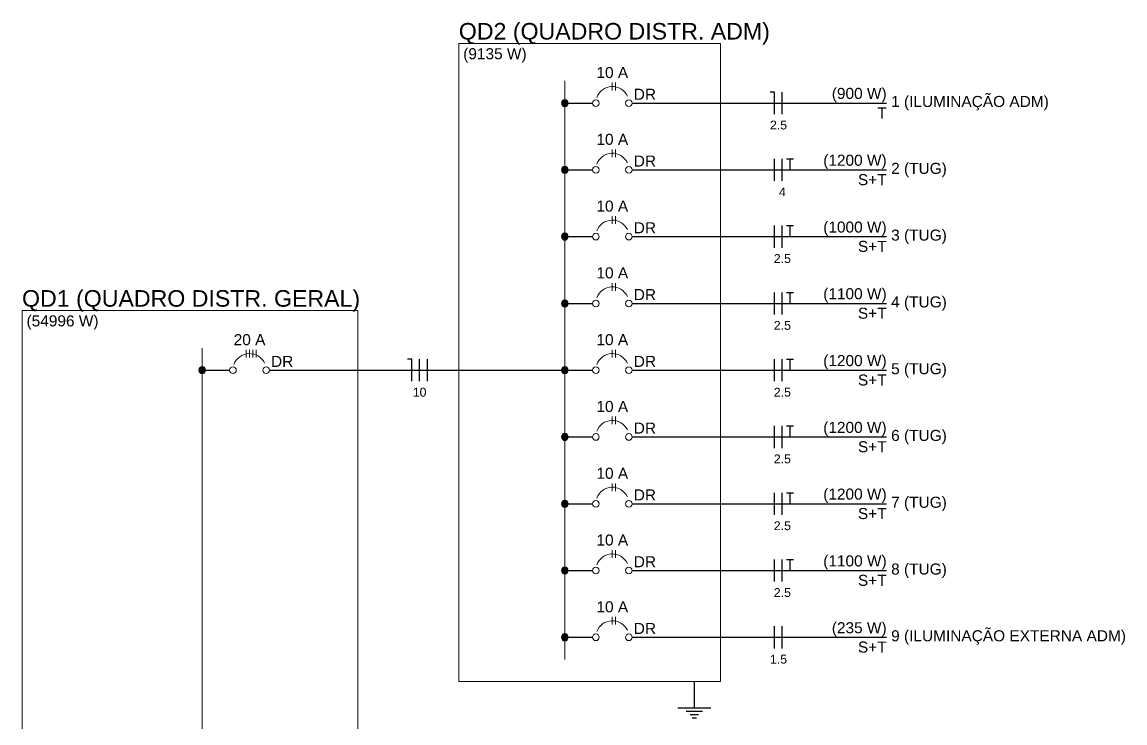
# Model space of a CAD drawing. Header units: millimetres. Extents: x -395 to 1008, y 9 to 692.
# Drawn here: x 107.86 to 118.44, y 95.75 to 102.47 of the extents above; entities that cross this region are included whole.
import ezdxf

# ---------------------------------------------------------------- set-up
doc = ezdxf.new("R2010")
doc.units = ezdxf.units.MM
doc.header["$LTSCALE"] = 0.1
doc.header["$MEASUREMENT"] = 0
for name, color, linetype, lineweight in [('.10', 200, 'Continuous', 5), ('.30', 50, 'Continuous', 5), ('.40 Interno parede', 27, 'Continuous', 5)]:
    doc.layers.add(name, color=color, linetype=linetype, lineweight=lineweight)
doc.layers.add('DI-Linhas_do_diagrama', color=9, linetype='Continuous')
doc.layers.add('DI-Textos_do_diagrama', color=7, linetype='Continuous')
doc.styles.add('Arial', font='arial.ttf')

msp = doc.modelspace()

# ---------------------------------------------------------------- hatches: boundary and pattern name
at = {"layer": 'DI-Linhas_do_diagrama', "linetype": 'Continuous'}
for points in [[(113.097, 101.692), (113.097, 101.695), (113.096, 101.698), (113.096, 101.701), (113.095, 101.703), (113.094, 101.706), (113.093, 101.708), (113.091, 101.711), (113.09, 101.713), (113.088, 101.715), (113.086, 101.717), (113.083, 101.718), (113.081, 101.72), (113.079, 101.721), (113.076, 101.722), (113.073, 101.723), (113.071, 101.724), (113.068, 101.724), (113.065, 101.724), (113.062, 101.724), (113.06, 101.724), (113.057, 101.723), (113.054, 101.722), (113.052, 101.721), (113.049, 101.72), (113.047, 101.718), (113.045, 101.717), (113.043, 101.715), (113.041, 101.713), (113.039, 101.711), (113.038, 101.708), (113.036, 101.706), (113.035, 101.703), (113.035, 101.701), (113.034, 101.698), (113.034, 101.695), (113.033, 101.692), (113.065, 101.692)], [(113.033, 101.692), (113.034, 101.69), (113.034, 101.687), (113.035, 101.684), (113.035, 101.682), (113.036, 101.679), (113.038, 101.677), (113.039, 101.674), (113.041, 101.672), (113.043, 101.67), (113.045, 101.668), (113.047, 101.666), (113.049, 101.665), (113.052, 101.664), (113.054, 101.663), (113.057, 101.662), (113.06, 101.661), (113.062, 101.661), (113.065, 101.661), (113.068, 101.661), (113.071, 101.661), (113.073, 101.662), (113.076, 101.663), (113.079, 101.664), (113.081, 101.665), (113.083, 101.666), (113.086, 101.668), (113.088, 101.67), (113.09, 101.672), (113.091, 101.674), (113.093, 101.677), (113.094, 101.679), (113.095, 101.682), (113.096, 101.684), (113.096, 101.687), (113.097, 101.69), (113.097, 101.692), (113.065, 101.692)], [(113.097, 101.052), (113.097, 101.055), (113.096, 101.057), (113.096, 101.06), (113.095, 101.063), (113.094, 101.065), (113.093, 101.068), (113.091, 101.07), (113.09, 101.072), (113.088, 101.074), (113.086, 101.076), (113.083, 101.078), (113.081, 101.079), (113.079, 101.081), (113.076, 101.082), (113.073, 101.082), (113.071, 101.083), (113.068, 101.083), (113.065, 101.084), (113.062, 101.083), (113.06, 101.083), (113.057, 101.082), (113.054, 101.082), (113.052, 101.081), (113.049, 101.079), (113.047, 101.078), (113.045, 101.076), (113.043, 101.074), (113.041, 101.072), (113.039, 101.07), (113.038, 101.068), (113.036, 101.065), (113.035, 101.063), (113.035, 101.06), (113.034, 101.057), (113.034, 101.055), (113.033, 101.052), (113.065, 101.052)], [(113.033, 101.052), (113.034, 101.049), (113.034, 101.046), (113.035, 101.044), (113.035, 101.041), (113.036, 101.038), (113.038, 101.036), (113.039, 101.034), (113.041, 101.031), (113.043, 101.029), (113.045, 101.027), (113.047, 101.026), (113.049, 101.024), (113.052, 101.023), (113.054, 101.022), (113.057, 101.021), (113.06, 101.02), (113.062, 101.02), (113.065, 101.02), (113.068, 101.02), (113.071, 101.02), (113.073, 101.021), (113.076, 101.022), (113.079, 101.023), (113.081, 101.024), (113.083, 101.026), (113.086, 101.027), (113.088, 101.029), (113.09, 101.031), (113.091, 101.034), (113.093, 101.036), (113.094, 101.038), (113.095, 101.041), (113.096, 101.044), (113.096, 101.046), (113.097, 101.049), (113.097, 101.052), (113.065, 101.052)], [(113.097, 100.411), (113.097, 100.414), (113.096, 100.417), (113.096, 100.419), (113.095, 100.422), (113.094, 100.424), (113.093, 100.427), (113.091, 100.429), (113.09, 100.431), (113.088, 100.434), (113.086, 100.435), (113.083, 100.437), (113.081, 100.439), (113.079, 100.44), (113.076, 100.441), (113.073, 100.442), (113.071, 100.442), (113.068, 100.443), (113.065, 100.443), (113.062, 100.443), (113.06, 100.442), (113.057, 100.442), (113.054, 100.441), (113.052, 100.44), (113.049, 100.439), (113.047, 100.437), (113.045, 100.435), (113.043, 100.434), (113.041, 100.431), (113.039, 100.429), (113.038, 100.427), (113.036, 100.424), (113.035, 100.422), (113.035, 100.419), (113.034, 100.417), (113.034, 100.414), (113.033, 100.411), (113.065, 100.411)], [(113.033, 100.411), (113.034, 100.408), (113.034, 100.406), (113.035, 100.403), (113.035, 100.4), (113.036, 100.398), (113.038, 100.395), (113.039, 100.393), (113.041, 100.391), (113.043, 100.389), (113.045, 100.387), (113.047, 100.385), (113.049, 100.384), (113.052, 100.382), (113.054, 100.381), (113.057, 100.38), (113.06, 100.38), (113.062, 100.379), (113.065, 100.379), (113.068, 100.379), (113.071, 100.38), (113.073, 100.38), (113.076, 100.381), (113.079, 100.382), (113.081, 100.384), (113.083, 100.385), (113.086, 100.387), (113.088, 100.389), (113.09, 100.391), (113.091, 100.393), (113.093, 100.395), (113.094, 100.398), (113.095, 100.4), (113.096, 100.403), (113.096, 100.406), (113.097, 100.408), (113.097, 100.411), (113.065, 100.411)], [(113.097, 99.77), (113.097, 99.773), (113.096, 99.776), (113.096, 99.779), (113.095, 99.781), (113.094, 99.784), (113.093, 99.786), (113.091, 99.789), (113.09, 99.791), (113.088, 99.793), (113.086, 99.795), (113.083, 99.796), (113.081, 99.798), (113.079, 99.799), (113.076, 99.8), (113.073, 99.801), (113.071, 99.802), (113.068, 99.802), (113.065, 99.802), (113.062, 99.802), (113.06, 99.802), (113.057, 99.801), (113.054, 99.8), (113.052, 99.799), (113.049, 99.798), (113.047, 99.796), (113.045, 99.795), (113.043, 99.793), (113.041, 99.791), (113.039, 99.789), (113.038, 99.786), (113.036, 99.784), (113.035, 99.781), (113.035, 99.779), (113.034, 99.776), (113.034, 99.773), (113.033, 99.77), (113.065, 99.77)], [(113.033, 99.77), (113.034, 99.768), (113.034, 99.765), (113.035, 99.762), (113.035, 99.759), (113.036, 99.757), (113.038, 99.754), (113.039, 99.752), (113.041, 99.75), (113.043, 99.748), (113.045, 99.746), (113.047, 99.744), (113.049, 99.743), (113.052, 99.742), (113.054, 99.741), (113.057, 99.74), (113.06, 99.739), (113.062, 99.739), (113.065, 99.739), (113.068, 99.739), (113.071, 99.739), (113.073, 99.74), (113.076, 99.741), (113.079, 99.742), (113.081, 99.743), (113.083, 99.744), (113.086, 99.746), (113.088, 99.748), (113.09, 99.75), (113.091, 99.752), (113.093, 99.754), (113.094, 99.757), (113.095, 99.759), (113.096, 99.762), (113.096, 99.765), (113.097, 99.768), (113.097, 99.77), (113.065, 99.77)], [(109.618, 99.13), (109.618, 99.132), (109.618, 99.135), (109.617, 99.138), (109.616, 99.141), (109.615, 99.143), (109.614, 99.146), (109.612, 99.148), (109.611, 99.15), (109.609, 99.152), (109.607, 99.154), (109.605, 99.156), (109.602, 99.157), (109.6, 99.158), (109.597, 99.16), (109.595, 99.16), (109.592, 99.161), (109.589, 99.161), (109.586, 99.161), (109.584, 99.161), (109.581, 99.161), (109.578, 99.16), (109.575, 99.16), (109.573, 99.158), (109.57, 99.157), (109.568, 99.156), (109.566, 99.154), (109.564, 99.152), (109.562, 99.15), (109.56, 99.148), (109.559, 99.146), (109.558, 99.143), (109.557, 99.141), (109.556, 99.138), (109.555, 99.135), (109.555, 99.132), (109.555, 99.13), (109.586, 99.13)], [(109.555, 99.13), (109.555, 99.127), (109.555, 99.124), (109.556, 99.121), (109.557, 99.119), (109.558, 99.116), (109.559, 99.114), (109.56, 99.111), (109.562, 99.109), (109.564, 99.107), (109.566, 99.105), (109.568, 99.104), (109.57, 99.102), (109.573, 99.101), (109.575, 99.1), (109.578, 99.099), (109.581, 99.098), (109.584, 99.098), (109.586, 99.098), (109.589, 99.098), (109.592, 99.098), (109.595, 99.099), (109.597, 99.1), (109.6, 99.101), (109.602, 99.102), (109.605, 99.104), (109.607, 99.105), (109.609, 99.107), (109.611, 99.109), (109.612, 99.111), (109.614, 99.114), (109.615, 99.116), (109.616, 99.119), (109.617, 99.121), (109.618, 99.124), (109.618, 99.127), (109.618, 99.13), (109.586, 99.13)], [(113.097, 99.13), (113.097, 99.132), (113.096, 99.135), (113.096, 99.138), (113.095, 99.141), (113.094, 99.143), (113.093, 99.146), (113.091, 99.148), (113.09, 99.15), (113.088, 99.152), (113.086, 99.154), (113.083, 99.156), (113.081, 99.157), (113.079, 99.158), (113.076, 99.16), (113.073, 99.16), (113.071, 99.161), (113.068, 99.161), (113.065, 99.161), (113.062, 99.161), (113.06, 99.161), (113.057, 99.16), (113.054, 99.16), (113.052, 99.158), (113.049, 99.157), (113.047, 99.156), (113.045, 99.154), (113.043, 99.152), (113.041, 99.15), (113.039, 99.148), (113.038, 99.146), (113.036, 99.143), (113.035, 99.141), (113.035, 99.138), (113.034, 99.135), (113.034, 99.132), (113.033, 99.13), (113.065, 99.13)], [(113.033, 99.13), (113.034, 99.127), (113.034, 99.124), (113.035, 99.121), (113.035, 99.119), (113.036, 99.116), (113.038, 99.114), (113.039, 99.111), (113.041, 99.109), (113.043, 99.107), (113.045, 99.105), (113.047, 99.104), (113.049, 99.102), (113.052, 99.101), (113.054, 99.1), (113.057, 99.099), (113.06, 99.098), (113.062, 99.098), (113.065, 99.098), (113.068, 99.098), (113.071, 99.098), (113.073, 99.099), (113.076, 99.1), (113.079, 99.101), (113.081, 99.102), (113.083, 99.104), (113.086, 99.105), (113.088, 99.107), (113.09, 99.109), (113.091, 99.111), (113.093, 99.114), (113.094, 99.116), (113.095, 99.119), (113.096, 99.121), (113.096, 99.124), (113.097, 99.127), (113.097, 99.13), (113.065, 99.13)], [(113.097, 98.489), (113.097, 98.492), (113.096, 98.494), (113.096, 98.497), (113.095, 98.5), (113.094, 98.502), (113.093, 98.505), (113.091, 98.507), (113.09, 98.509), (113.088, 98.511), (113.086, 98.513), (113.083, 98.515), (113.081, 98.516), (113.079, 98.518), (113.076, 98.519), (113.073, 98.52), (113.071, 98.52), (113.068, 98.521), (113.065, 98.521), (113.062, 98.521), (113.06, 98.52), (113.057, 98.52), (113.054, 98.519), (113.052, 98.518), (113.049, 98.516), (113.047, 98.515), (113.045, 98.513), (113.043, 98.511), (113.041, 98.509), (113.039, 98.507), (113.038, 98.505), (113.036, 98.502), (113.035, 98.5), (113.035, 98.497), (113.034, 98.494), (113.034, 98.492), (113.033, 98.489), (113.065, 98.489)], [(113.033, 98.489), (113.034, 98.486), (113.034, 98.483), (113.035, 98.481), (113.035, 98.478), (113.036, 98.476), (113.038, 98.473), (113.039, 98.471), (113.041, 98.469), (113.043, 98.467), (113.045, 98.465), (113.047, 98.463), (113.049, 98.461), (113.052, 98.46), (113.054, 98.459), (113.057, 98.458), (113.06, 98.458), (113.062, 98.457), (113.065, 98.457), (113.068, 98.457), (113.071, 98.458), (113.073, 98.458), (113.076, 98.459), (113.079, 98.46), (113.081, 98.461), (113.083, 98.463), (113.086, 98.465), (113.088, 98.467), (113.09, 98.469), (113.091, 98.471), (113.093, 98.473), (113.094, 98.476), (113.095, 98.478), (113.096, 98.481), (113.096, 98.483), (113.097, 98.486), (113.097, 98.489), (113.065, 98.489)], [(113.097, 97.848), (113.097, 97.851), (113.096, 97.854), (113.096, 97.856), (113.095, 97.859), (113.094, 97.862), (113.093, 97.864), (113.091, 97.866), (113.09, 97.869), (113.088, 97.871), (113.086, 97.873), (113.083, 97.874), (113.081, 97.876), (113.079, 97.877), (113.076, 97.878), (113.073, 97.879), (113.071, 97.88), (113.068, 97.88), (113.065, 97.88), (113.062, 97.88), (113.06, 97.88), (113.057, 97.879), (113.054, 97.878), (113.052, 97.877), (113.049, 97.876), (113.047, 97.874), (113.045, 97.873), (113.043, 97.871), (113.041, 97.869), (113.039, 97.866), (113.038, 97.864), (113.036, 97.862), (113.035, 97.859), (113.035, 97.856), (113.034, 97.854), (113.034, 97.851), (113.033, 97.848), (113.065, 97.848)], [(113.033, 97.848), (113.034, 97.846), (113.034, 97.843), (113.035, 97.84), (113.035, 97.837), (113.036, 97.835), (113.038, 97.832), (113.039, 97.83), (113.041, 97.828), (113.043, 97.826), (113.045, 97.824), (113.047, 97.822), (113.049, 97.821), (113.052, 97.819), (113.054, 97.818), (113.057, 97.818), (113.06, 97.817), (113.062, 97.817), (113.065, 97.817), (113.068, 97.817), (113.071, 97.817), (113.073, 97.818), (113.076, 97.818), (113.079, 97.819), (113.081, 97.821), (113.083, 97.822), (113.086, 97.824), (113.088, 97.826), (113.09, 97.828), (113.091, 97.83), (113.093, 97.832), (113.094, 97.835), (113.095, 97.837), (113.096, 97.84), (113.096, 97.843), (113.097, 97.846), (113.097, 97.848), (113.065, 97.848)], [(113.097, 97.208), (113.097, 97.21), (113.096, 97.213), (113.096, 97.216), (113.095, 97.218), (113.094, 97.221), (113.093, 97.223), (113.091, 97.226), (113.09, 97.228), (113.088, 97.23), (113.086, 97.232), (113.083, 97.234), (113.081, 97.235), (113.079, 97.236), (113.076, 97.237), (113.073, 97.238), (113.071, 97.239), (113.068, 97.239), (113.065, 97.239), (113.062, 97.239), (113.06, 97.239), (113.057, 97.238), (113.054, 97.237), (113.052, 97.236), (113.049, 97.235), (113.047, 97.234), (113.045, 97.232), (113.043, 97.23), (113.041, 97.228), (113.039, 97.226), (113.038, 97.223), (113.036, 97.221), (113.035, 97.218), (113.035, 97.216), (113.034, 97.213), (113.034, 97.21), (113.033, 97.208), (113.065, 97.208)], [(113.033, 97.208), (113.034, 97.205), (113.034, 97.202), (113.035, 97.199), (113.035, 97.197), (113.036, 97.194), (113.038, 97.192), (113.039, 97.189), (113.041, 97.187), (113.043, 97.185), (113.045, 97.183), (113.047, 97.182), (113.049, 97.18), (113.052, 97.179), (113.054, 97.178), (113.057, 97.177), (113.06, 97.176), (113.062, 97.176), (113.065, 97.176), (113.068, 97.176), (113.071, 97.176), (113.073, 97.177), (113.076, 97.178), (113.079, 97.179), (113.081, 97.18), (113.083, 97.182), (113.086, 97.183), (113.088, 97.185), (113.09, 97.187), (113.091, 97.189), (113.093, 97.192), (113.094, 97.194), (113.095, 97.197), (113.096, 97.199), (113.096, 97.202), (113.097, 97.205), (113.097, 97.208), (113.065, 97.208)], [(113.097, 96.567), (113.097, 96.57), (113.096, 96.572), (113.096, 96.575), (113.095, 96.578), (113.094, 96.58), (113.093, 96.583), (113.091, 96.585), (113.09, 96.587), (113.088, 96.589), (113.086, 96.591), (113.083, 96.593), (113.081, 96.594), (113.079, 96.596), (113.076, 96.597), (113.073, 96.598), (113.071, 96.598), (113.068, 96.599), (113.065, 96.599), (113.062, 96.599), (113.06, 96.598), (113.057, 96.598), (113.054, 96.597), (113.052, 96.596), (113.049, 96.594), (113.047, 96.593), (113.045, 96.591), (113.043, 96.589), (113.041, 96.587), (113.039, 96.585), (113.038, 96.583), (113.036, 96.58), (113.035, 96.578), (113.035, 96.575), (113.034, 96.572), (113.034, 96.57), (113.033, 96.567), (113.065, 96.567)], [(113.033, 96.567), (113.034, 96.564), (113.034, 96.561), (113.035, 96.559), (113.035, 96.556), (113.036, 96.553), (113.038, 96.551), (113.039, 96.549), (113.041, 96.546), (113.043, 96.544), (113.045, 96.543), (113.047, 96.541), (113.049, 96.539), (113.052, 96.538), (113.054, 96.537), (113.057, 96.536), (113.06, 96.536), (113.062, 96.535), (113.065, 96.535), (113.068, 96.535), (113.071, 96.536), (113.073, 96.536), (113.076, 96.537), (113.079, 96.538), (113.081, 96.539), (113.083, 96.541), (113.086, 96.543), (113.088, 96.544), (113.09, 96.546), (113.091, 96.549), (113.093, 96.551), (113.094, 96.553), (113.095, 96.556), (113.096, 96.559), (113.096, 96.561), (113.097, 96.564), (113.097, 96.567), (113.065, 96.567)]]:
    msp.add_hatch(color=256, dxfattribs=at).paths.add_polyline_path(points)

# ---------------------------------------------------------------- linework, layer by layer
at = {"layer": '.10', "color": 200, "lineweight": 9}
for p, q in [((114.558, 102.264), (112.049, 102.264)), ((112.049, 102.264), (112.049, 96.143)), ((114.558, 96.143), (114.558, 102.264)), ((113.065, 101.904), (113.065, 96.355)), ((113.521, 101.814), (113.521, 101.888)), ((113.552, 101.814), (113.552, 101.888)), ((113.521, 101.174), (113.521, 101.248)), ((113.552, 101.174), (113.552, 101.248)), ((113.521, 100.533), (113.521, 100.607)), ((113.552, 100.533), (113.552, 100.607)), ((113.521, 99.892), (113.521, 99.966)), ((113.552, 99.892), (113.552, 99.966)), ((111.08, 99.702), (107.86, 99.702)), ((107.86, 99.702), (107.86, 68.773)), ((111.08, 68.773), (111.08, 99.702)), ((109.586, 99.341), (109.586, 68.985)), ((110.01, 99.251), (110.01, 99.326)), ((110.042, 99.251), (110.042, 99.326)), ((110.073, 99.251), (110.073, 99.326)), ((110.105, 99.251), (110.105, 99.326)), ((113.521, 99.251), (113.521, 99.326)), ((113.552, 99.251), (113.552, 99.326)), ((113.521, 98.611), (113.521, 98.685)), ((113.552, 98.611), (113.552, 98.685)), ((113.521, 97.97), (113.521, 98.044)), ((113.552, 97.97), (113.552, 98.044)), ((113.521, 97.329), (113.521, 97.404)), ((113.552, 97.329), (113.552, 97.404)), ((113.521, 96.689), (113.521, 96.763)), ((113.552, 96.689), (113.552, 96.763)), ((112.049, 96.143), (114.558, 96.143))]:
    msp.add_line(p, q, dxfattribs=at)
for centre in [(113.362, 101.692), (113.679, 101.692), (113.362, 101.052), (113.679, 101.052), (113.362, 100.411), (113.679, 100.411), (113.362, 99.77), (113.679, 99.77), (109.883, 99.13), (110.201, 99.13), (113.362, 99.13), (113.679, 99.13), (113.362, 98.489), (113.679, 98.489), (113.362, 97.848), (113.679, 97.848), (113.362, 97.208), (113.679, 97.208), (113.362, 96.567), (113.679, 96.567)]:
    msp.add_circle(centre, 0.0318, dxfattribs=at)
for centre in [(113.521, 101.692), (113.521, 101.052), (113.521, 100.411), (113.521, 99.77), (110.042, 99.13), (113.521, 99.13), (113.521, 98.489), (113.521, 97.848), (113.521, 97.208), (113.521, 96.567)]:
    msp.add_arc(centre, 0.159, 25, 160, dxfattribs=at)
at = {"layer": '.30', "color": 50, "lineweight": 30}
for p, q in [((115.077, 101.798), (115.035, 101.798)), ((115.077, 101.587), (115.077, 101.798)), ((115.151, 101.587), (115.151, 101.798)), ((115.077, 100.946), (115.077, 101.158)), ((115.151, 100.946), (115.151, 101.158)), ((115.192, 101.158), (115.259, 101.158)), ((115.226, 101.052), (115.226, 101.158)), ((115.077, 100.305), (115.077, 100.517)), ((115.151, 100.305), (115.151, 100.517)), ((115.192, 100.517), (115.259, 100.517)), ((115.226, 100.411), (115.226, 100.517)), ((115.077, 99.664), (115.077, 99.876)), ((115.151, 99.664), (115.151, 99.876)), ((115.192, 99.876), (115.259, 99.876)), ((115.226, 99.77), (115.226, 99.876)), ((111.598, 99.236), (111.556, 99.236)), ((111.598, 99.024), (111.598, 99.236)), ((111.673, 99.024), (111.673, 99.236)), ((111.747, 99.024), (111.747, 99.236)), ((115.077, 99.024), (115.077, 99.236)), ((115.151, 99.024), (115.151, 99.236)), ((115.192, 99.236), (115.259, 99.236)), ((115.226, 99.13), (115.226, 99.236)), ((115.077, 98.383), (115.077, 98.595)), ((115.151, 98.383), (115.151, 98.595)), ((115.192, 98.595), (115.259, 98.595)), ((115.226, 98.489), (115.226, 98.595)), ((115.077, 97.742), (115.077, 97.954)), ((115.151, 97.742), (115.151, 97.954)), ((115.192, 97.954), (115.259, 97.954)), ((115.226, 97.848), (115.226, 97.954)), ((115.077, 97.102), (115.077, 97.313)), ((115.151, 97.102), (115.151, 97.313)), ((115.192, 97.313), (115.259, 97.313)), ((115.226, 97.208), (115.226, 97.313)), ((115.077, 96.461), (115.077, 96.673)), ((115.151, 96.461), (115.151, 96.673))]:
    msp.add_line(p, q, dxfattribs=at)
at = {"layer": 'DI-Linhas_do_diagrama', "linetype": 'Continuous'}
for p, q in [((113.097, 101.692), (113.33, 101.692)), ((113.711, 101.692), (116.152, 101.692)), ((113.097, 101.052), (113.33, 101.052)), ((113.711, 101.052), (116.152, 101.052)), ((113.097, 100.411), (113.33, 100.411)), ((113.711, 100.411), (116.152, 100.411)), ((113.097, 99.77), (113.33, 99.77)), ((113.711, 99.77), (116.152, 99.77)), ((109.618, 99.13), (109.851, 99.13)), ((110.232, 99.13), (113.065, 99.13)), ((113.097, 99.13), (113.33, 99.13)), ((113.711, 99.13), (116.152, 99.13)), ((113.097, 98.489), (113.33, 98.489)), ((113.711, 98.489), (116.152, 98.489)), ((113.097, 97.848), (113.33, 97.848)), ((113.711, 97.848), (116.152, 97.848)), ((113.097, 97.208), (113.33, 97.208)), ((113.711, 97.208), (116.152, 97.208)), ((113.097, 96.567), (113.33, 96.567)), ((113.711, 96.567), (116.152, 96.567))]:
    msp.add_line(p, q, dxfattribs=at)
at = {"layer": 'DI-Linhas_do_diagrama'}
for points in [[(113.033, 101.692, 1), (113.097, 101.692), (113.097, 101.692, 1), (113.033, 101.692)], [(113.033, 101.052, 1), (113.097, 101.052), (113.097, 101.052, 1), (113.033, 101.052)], [(113.033, 100.411, 1), (113.097, 100.411), (113.097, 100.411, 1), (113.033, 100.411)], [(113.033, 99.77, 1), (113.097, 99.77), (113.097, 99.77, 1), (113.033, 99.77)], [(109.555, 99.13, 1), (109.618, 99.13), (109.618, 99.13, 1), (109.555, 99.13)], [(113.033, 99.13, 1), (113.097, 99.13), (113.097, 99.13, 1), (113.033, 99.13)], [(113.033, 98.489, 1), (113.097, 98.489), (113.097, 98.489, 1), (113.033, 98.489)], [(113.033, 97.848, 1), (113.097, 97.848), (113.097, 97.848, 1), (113.033, 97.848)], [(113.033, 97.208, 1), (113.097, 97.208), (113.097, 97.208, 1), (113.033, 97.208)], [(113.033, 96.567, 1), (113.097, 96.567), (113.097, 96.567, 1), (113.033, 96.567)]]:
    msp.add_lwpolyline(points, format="xyb", dxfattribs=at)
at = {"layer": 'DI-Textos_do_diagrama', "linetype": 'Continuous'}
for p, q in [((114.307, 96.143), (114.307, 95.889)), ((114.149, 95.889), (114.466, 95.889)), ((114.228, 95.857), (114.387, 95.857)), ((114.268, 95.826), (114.347, 95.826)), ((114.288, 95.794), (114.327, 95.794))]:
    msp.add_line(p, q, dxfattribs=at)

# ---------------------------------------------------------------- texts
at = {"layer": '.40 Interno parede', "color": 27, "line_spacing_factor": 0.9, "style": 'Arial'}
for s, insert, char_height, width, attachment_point in [('QD2 (QUADRO DISTR. ADM)', (112.049, 102.254), 0.15885, 5.91572, 7), ('(9135 W)', (112.091, 102.081), 0.1059, 1.19257, 7), ('10 A', (113.521, 101.931), 0.1059, 0.59657, 8), ('DR', (113.727, 101.724), 0.1059, 0.41886, 7), ('(900 W)', (116.152, 101.7), 0.1059, 1.03128, 9), ('1 (ILUMINAÇÃO ADM)', (116.195, 101.622), 0.1059, 2.96471, 7), ('T', (116.152, 101.544), 0.106, 0.17714, 9), ('2.5', (115.115, 101.438), 0.0847, 0.31973, 8), ('10 A', (113.521, 101.29), 0.1059, 0.59657, 8), ('DR', (113.727, 101.083), 0.1059, 0.41886, 7), ('(1200 W)', (116.152, 101.059), 0.1059, 1.19257, 9), ('2 (TUG)', (116.195, 100.981), 0.1059, 1.04714, 7), ('S+T', (116.152, 100.903), 0.1059, 0.53993, 9), ('4', (115.152, 100.797), 0.0847, 0.12792, 8), ('10 A', (113.521, 100.649), 0.1059, 0.59657, 8), ('DR', (113.727, 100.443), 0.1059, 0.41886, 7), ('(1000 W)', (116.152, 100.418), 0.1059, 1.19257, 9), ('3 (TUG)', (116.195, 100.341), 0.1059, 1.04714, 7), ('S+T', (116.152, 100.263), 0.1059, 0.53993, 9), ('2.5', (115.152, 100.157), 0.0847, 0.31973, 8), ('10 A', (113.521, 100.009), 0.1059, 0.59657, 8), ('QD1 (QUADRO DISTR. GERAL)', (107.86, 99.691), 0.15885, 6.42963, 7), ('DR', (113.727, 99.802), 0.1059, 0.41886, 7), ('(1100 W)', (116.152, 99.778), 0.1059, 1.19257, 9), ('4 (TUG)', (116.195, 99.7), 0.1059, 1.04714, 7), ('(54996 W)', (107.903, 99.518), 0.1059, 1.35385, 7), ('S+T', (116.152, 99.622), 0.1059, 0.53993, 9), ('2.5', (115.152, 99.516), 0.0847, 0.31973, 8), ('20 A', (110.042, 99.368), 0.1059, 0.59657, 8), ('10 A', (113.521, 99.368), 0.1059, 0.59657, 8), ('DR', (110.248, 99.161), 0.1059, 0.41886, 7), ('DR', (113.727, 99.161), 0.1059, 0.41886, 7), ('(1200 W)', (116.152, 99.137), 0.1059, 1.19257, 9), ('5 (TUG)', (116.195, 99.059), 0.1059, 1.04714, 7), ('S+T', (116.152, 98.981), 0.1059, 0.53993, 9), ('10', (111.673, 98.875), 0.0847, 0.25583, 8), ('2.5', (115.152, 98.875), 0.0847, 0.31973, 8), ('10 A', (113.521, 98.727), 0.1059, 0.59657, 8), ('DR', (113.727, 98.521), 0.1059, 0.41886, 7), ('(1200 W)', (116.152, 98.496), 0.1059, 1.19257, 9), ('6 (TUG)', (116.195, 98.419), 0.1059, 1.04714, 7), ('S+T', (116.152, 98.341), 0.1059, 0.53993, 9), ('2.5', (115.152, 98.235), 0.0847, 0.31973, 8), ('10 A', (113.521, 98.086), 0.1059, 0.59657, 8), ('DR', (113.727, 97.88), 0.1059, 0.41886, 7), ('(1200 W)', (116.152, 97.856), 0.1059, 1.19257, 9), ('7 (TUG)', (116.195, 97.778), 0.1059, 1.04714, 7), ('S+T', (116.152, 97.7), 0.1059, 0.53993, 9), ('2.5', (115.152, 97.594), 0.0847, 0.31973, 8), ('10 A', (113.521, 97.446), 0.1059, 0.59657, 8), ('DR', (113.727, 97.239), 0.1059, 0.41886, 7), ('(1100 W)', (116.152, 97.215), 0.1059, 1.19257, 9), ('8 (TUG)', (116.195, 97.137), 0.1059, 1.04714, 7), ('S+T', (116.152, 97.059), 0.1059, 0.53993, 9), ('2.5', (115.152, 96.953), 0.0847, 0.31973, 8), ('10 A', (113.521, 96.805), 0.1059, 0.59657, 8), ('DR', (113.727, 96.599), 0.1059, 0.41886, 7), ('(235 W)', (116.152, 96.574), 0.1059, 1.03128, 9), ('9 (ILUMINAÇÃO EXTERNA ADM)', (116.195, 96.496), 0.1059, 4.415, 7), ('S+T', (116.152, 96.419), 0.1059, 0.53993, 9), ('1.5', (115.115, 96.313), 0.0847, 0.31973, 8)]:
    msp.add_mtext(s, dxfattribs=dict(at, insert=insert, char_height=char_height, width=width, attachment_point=attachment_point))

doc.saveas('drawing.dxf')
